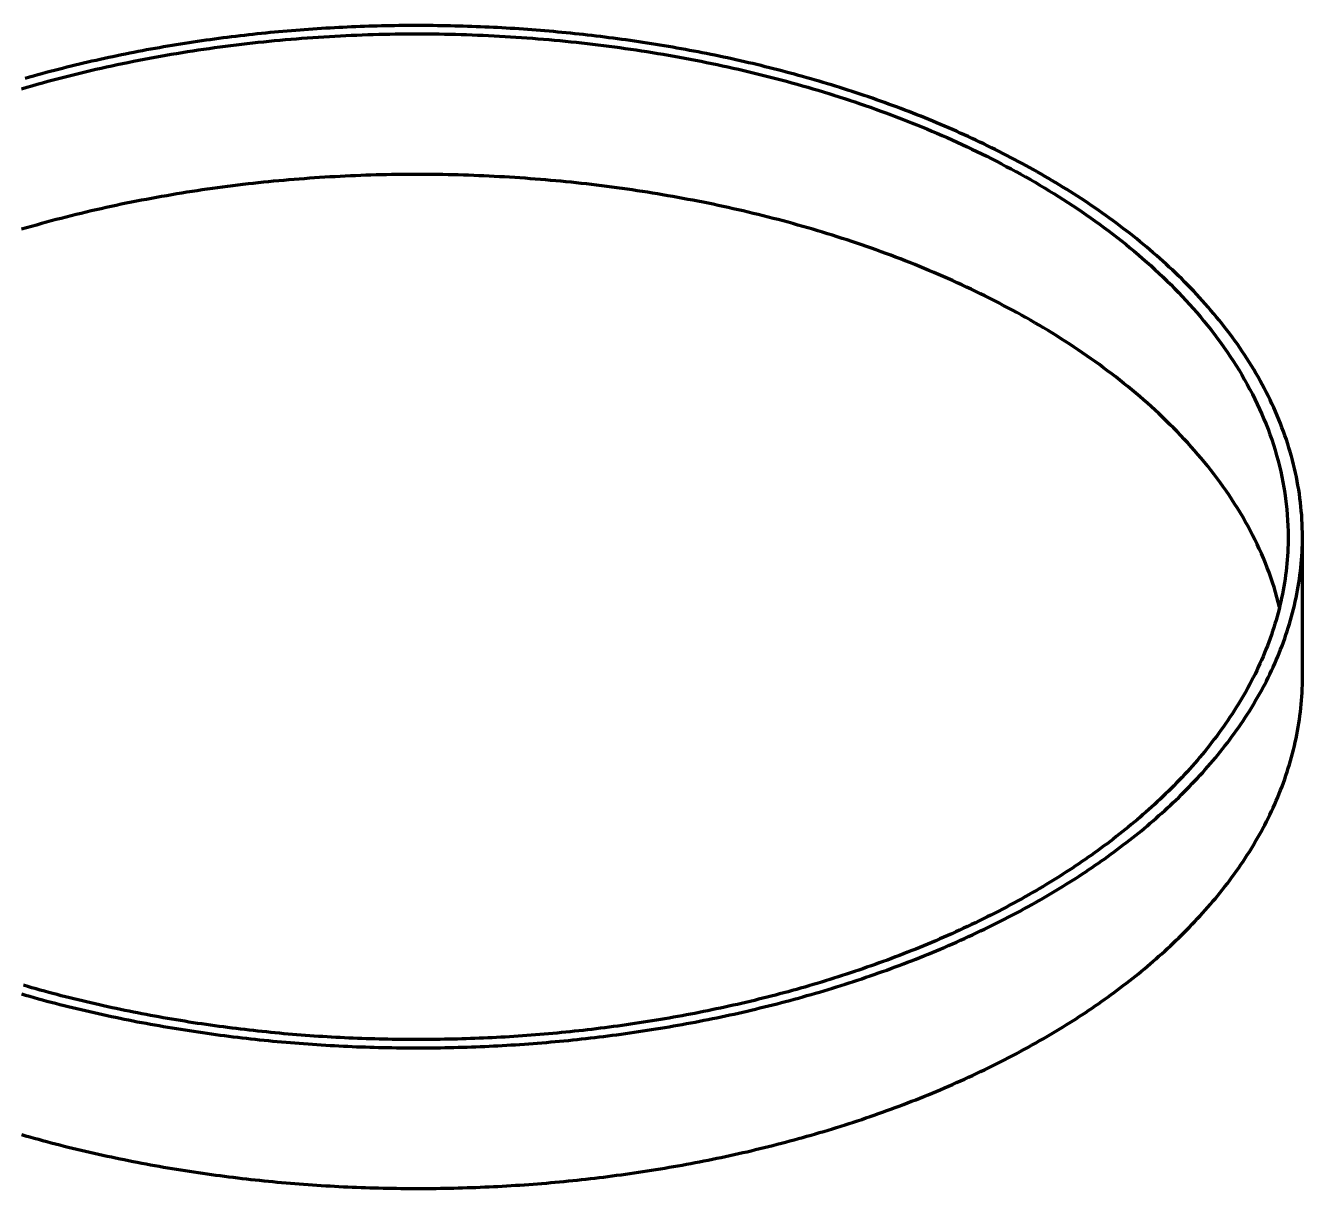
# Model space of a CAD drawing. Header units: millimetres. Extents: x 0 to 594, y 0 to 420.
# Drawn here: x 177.16 to 203.85, y 198.66 to 222.97 of the extents above; entities that cross this region are included whole.
import ezdxf

# ---------------------------------------------------------------- set-up
doc = ezdxf.new("R2010")
doc.units = ezdxf.units.MM
doc.layers.add('01-VISIBLE', color=7, linetype='CONTINUOUS', lineweight=70)

msp = doc.modelspace()

# ---------------------------------------------------------------- linework, layer by layer
at = {"layer": '01-VISIBLE'}
msp.add_line((203.855, 209.343), (203.855, 212.282), dxfattribs=at)
for points in [[(203.855, 212.282), (203.854, 212.372), (203.852, 212.462), (203.849, 212.552), (203.844, 212.641), (203.839, 212.731), (203.831, 212.821), (203.823, 212.91), (203.813, 213), (203.802, 213.089), (203.79, 213.178), (203.776, 213.267), (203.761, 213.355), (203.745, 213.444), (203.728, 213.532), (203.709, 213.62), (203.689, 213.707), (203.668, 213.795), (203.646, 213.882), (203.623, 213.969), (203.598, 214.055), (203.573, 214.141), (203.546, 214.227), (203.518, 214.313), (203.489, 214.398), (203.458, 214.482), (203.427, 214.566), (203.395, 214.65), (203.361, 214.734), (203.327, 214.817), (203.291, 214.899), (203.255, 214.981), (203.217, 215.063), (203.179, 215.144), (203.139, 215.225), (203.099, 215.305), (203.057, 215.385), (203.015, 215.464), (202.972, 215.543), (202.928, 215.622), (202.883, 215.699), (202.837, 215.777), (202.791, 215.854), (202.743, 215.93), (202.695, 216.006), (202.646, 216.081), (202.596, 216.156), (202.545, 216.23), (202.494, 216.304), (202.442, 216.377), (202.389, 216.45), (202.336, 216.522), (202.281, 216.594), (202.226, 216.665), (202.171, 216.736), (202.115, 216.806), (202.058, 216.875), (202, 216.945), (201.942, 217.013), (201.883, 217.081), (201.824, 217.149), (201.764, 217.216), (201.704, 217.282), (201.643, 217.348), (201.581, 217.414), (201.519, 217.479), (201.456, 217.543), (201.393, 217.607), (201.33, 217.671), (201.265, 217.733), (201.201, 217.796), (201.136, 217.858), (201.07, 217.919), (201.004, 217.98), (200.938, 218.041), (200.871, 218.101), (200.803, 218.16), (200.735, 218.219), (200.667, 218.278), (200.599, 218.336), (200.53, 218.393), (200.46, 218.45), (200.39, 218.507), (200.32, 218.563), (200.25, 218.619), (200.179, 218.674), (200.107, 218.729), (200.036, 218.783), (199.964, 218.837), (199.892, 218.89), (199.819, 218.943), (199.746, 218.996), (199.673, 219.048), (199.599, 219.1), (199.525, 219.151), (199.451, 219.202), (199.377, 219.252), (199.302, 219.302), (199.227, 219.351), (199.151, 219.4), (199.076, 219.449), (199, 219.497), (198.924, 219.545), (198.847, 219.592), (198.771, 219.639), (198.694, 219.685), (198.617, 219.732), (198.539, 219.777), (198.461, 219.822), (198.384, 219.867), (198.306, 219.912), (198.227, 219.956), (198.149, 220), (198.07, 220.043), (197.991, 220.086), (197.912, 220.128), (197.832, 220.171), (197.753, 220.212), (197.673, 220.254), (197.593, 220.295), (197.513, 220.335), (197.432, 220.376), (197.352, 220.415), (197.271, 220.455), (197.19, 220.494), (197.109, 220.533), (197.028, 220.571), (196.946, 220.609), (196.865, 220.647), (196.783, 220.684), (196.701, 220.721), (196.619, 220.758), (196.537, 220.794), (196.454, 220.83), (196.372, 220.866), (196.289, 220.901), (196.206, 220.936), (196.123, 220.97), (196.04, 221.004), (195.957, 221.038), (195.873, 221.072), (195.79, 221.105), (195.706, 221.138), (195.622, 221.17), (195.538, 221.202), (195.454, 221.234), (195.37, 221.266), (195.286, 221.297), (195.202, 221.328), (195.117, 221.358), (195.032, 221.388), (194.948, 221.418), (194.863, 221.448), (194.778, 221.477), (194.693, 221.506), (194.607, 221.535), (194.522, 221.563), (194.437, 221.591), (194.351, 221.618), (194.266, 221.646), (194.18, 221.673), (194.094, 221.7), (194.008, 221.726), (193.922, 221.752), (193.836, 221.778), (193.75, 221.804), (193.664, 221.829), (193.577, 221.854), (193.491, 221.878), (193.404, 221.903), (193.318, 221.927), (193.231, 221.95), (193.144, 221.974), (193.057, 221.997), (192.97, 222.02), (192.883, 222.042), (192.796, 222.065), (192.709, 222.087), (192.622, 222.108), (192.535, 222.13), (192.447, 222.151), (192.36, 222.172), (192.272, 222.192), (192.185, 222.212), (192.097, 222.232), (192.009, 222.252), (191.922, 222.272), (191.834, 222.291), (191.746, 222.309), (191.658, 222.328), (191.57, 222.346), (191.482, 222.364), (191.394, 222.382), (191.306, 222.4), (191.217, 222.417), (191.129, 222.434), (191.041, 222.45), (190.952, 222.467), (190.864, 222.483), (190.775, 222.499), (190.687, 222.514), (190.598, 222.529), (190.51, 222.544), (190.421, 222.559), (190.332, 222.574), (190.244, 222.588), (190.155, 222.602), (190.066, 222.615), (189.977, 222.629), (189.888, 222.642), (189.799, 222.655), (189.71, 222.667), (189.621, 222.68), (189.532, 222.692), (189.443, 222.704), (189.354, 222.715), (189.265, 222.726), (189.176, 222.737), (189.086, 222.748), (188.997, 222.759), (188.908, 222.769), (188.818, 222.779), (188.729, 222.789), (188.64, 222.798), (188.55, 222.807), (188.461, 222.816), (188.371, 222.825), (188.282, 222.833), (188.192, 222.842), (188.103, 222.85), (188.013, 222.857), (187.924, 222.865), (187.834, 222.872), (187.744, 222.879), (187.655, 222.885), (187.565, 222.892), (187.475, 222.898), (187.386, 222.904), (187.296, 222.909), (187.206, 222.915), (187.117, 222.92), (187.027, 222.925), (186.937, 222.929), (186.847, 222.934), (186.758, 222.938), (186.668, 222.941), (186.578, 222.945), (186.488, 222.948), (186.398, 222.951), (186.308, 222.954), (186.219, 222.957), (186.129, 222.959), (186.039, 222.961), (185.949, 222.963), (185.859, 222.965), (185.769, 222.966), (185.679, 222.967), (185.59, 222.968), (185.5, 222.968), (185.41, 222.969), (185.32, 222.969), (185.23, 222.969), (185.14, 222.968), (185.05, 222.967), (184.96, 222.967), (184.87, 222.965), (184.781, 222.964), (184.691, 222.962), (184.601, 222.96), (184.511, 222.958), (184.421, 222.956), (184.331, 222.953), (184.242, 222.95), (184.152, 222.947), (184.062, 222.943), (183.972, 222.939), (183.882, 222.935), (183.792, 222.931), (183.703, 222.927), (183.613, 222.922), (183.523, 222.917), (183.433, 222.912), (183.344, 222.906), (183.254, 222.9), (183.164, 222.894), (183.075, 222.888), (182.985, 222.882), (182.895, 222.875), (182.806, 222.868), (182.716, 222.861), (182.627, 222.853), (182.537, 222.845), (182.448, 222.837), (182.358, 222.829), (182.269, 222.82), (182.179, 222.811), (182.09, 222.802), (182, 222.793), (181.911, 222.783), (181.822, 222.773), (181.732, 222.763), (181.643, 222.753), (181.554, 222.742), (181.465, 222.731), (181.375, 222.72), (181.286, 222.709), (181.197, 222.697), (181.108, 222.685), (181.019, 222.673), (180.93, 222.66), (180.841, 222.648), (180.752, 222.635), (180.663, 222.621), (180.574, 222.608), (180.486, 222.594), (180.397, 222.58), (180.308, 222.566), (180.219, 222.551), (180.131, 222.536), (180.042, 222.521), (179.954, 222.505), (179.865, 222.49), (179.777, 222.474), (179.688, 222.458), (179.6, 222.441), (179.512, 222.424), (179.423, 222.407), (179.335, 222.39), (179.247, 222.372), (179.159, 222.354), (179.071, 222.336), (178.983, 222.318), (178.895, 222.299), (178.807, 222.28), (178.719, 222.261), (178.632, 222.241), (178.544, 222.221), (178.456, 222.201), (178.369, 222.181), (178.281, 222.16), (178.194, 222.139), (178.107, 222.118), (178.019, 222.096), (177.932, 222.074), (177.845, 222.052), (177.758, 222.03), (177.671, 222.007), (177.584, 221.984), (177.497, 221.961), (177.411, 221.937), (177.324, 221.913), (177.237, 221.889), (177.151, 221.865)], [(177.07, 221.647), (177.18, 221.68), (177.29, 221.711), (177.401, 221.742), (177.511, 221.773), (177.622, 221.803), (177.733, 221.833), (177.844, 221.862), (177.955, 221.891), (178.067, 221.919), (178.178, 221.947), (178.29, 221.974), (178.401, 222.001), (178.513, 222.028), (178.625, 222.054), (178.737, 222.079), (178.849, 222.104), (178.961, 222.128), (179.073, 222.152), (179.186, 222.176), (179.298, 222.199), (179.411, 222.222), (179.524, 222.244), (179.636, 222.266), (179.749, 222.287), (179.862, 222.308), (179.975, 222.328), (180.088, 222.348), (180.201, 222.367), (180.315, 222.387), (180.428, 222.405), (180.541, 222.423), (180.655, 222.441), (180.768, 222.458), (180.882, 222.475), (180.996, 222.491), (181.109, 222.507), (181.223, 222.523), (181.337, 222.538), (181.451, 222.552), (181.565, 222.567), (181.679, 222.58), (181.793, 222.594), (181.907, 222.607), (182.021, 222.619), (182.135, 222.631), (182.249, 222.643), (182.364, 222.654), (182.478, 222.665), (182.592, 222.675), (182.707, 222.685), (182.821, 222.694), (182.936, 222.703), (183.05, 222.712), (183.165, 222.72), (183.279, 222.728), (183.394, 222.735), (183.509, 222.742), (183.623, 222.749), (183.738, 222.755), (183.853, 222.76), (183.967, 222.765), (184.082, 222.77), (184.197, 222.775), (184.312, 222.779), (184.426, 222.782), (184.541, 222.785), (184.656, 222.788), (184.771, 222.79), (184.886, 222.792), (185, 222.794), (185.115, 222.795), (185.23, 222.795), (185.345, 222.796), (185.46, 222.795), (185.575, 222.795), (185.689, 222.794), (185.804, 222.792), (185.919, 222.79), (186.034, 222.788), (186.149, 222.785), (186.263, 222.782), (186.378, 222.779), (186.493, 222.775), (186.608, 222.77), (186.722, 222.765), (186.837, 222.76), (186.952, 222.755), (187.066, 222.749), (187.181, 222.742), (187.296, 222.735), (187.41, 222.728), (187.525, 222.72), (187.639, 222.712), (187.754, 222.703), (187.868, 222.694), (187.983, 222.685), (188.097, 222.675), (188.212, 222.665), (188.326, 222.654), (188.44, 222.643), (188.554, 222.631), (188.669, 222.619), (188.783, 222.607), (188.897, 222.594), (189.011, 222.58), (189.125, 222.567), (189.239, 222.552), (189.353, 222.538), (189.467, 222.523), (189.58, 222.507), (189.694, 222.491), (189.808, 222.475), (189.921, 222.458), (190.035, 222.441), (190.148, 222.423), (190.262, 222.405), (190.375, 222.387), (190.488, 222.367), (190.602, 222.348), (190.715, 222.328), (190.828, 222.308), (190.941, 222.287), (191.053, 222.266), (191.166, 222.244), (191.279, 222.222), (191.391, 222.199), (191.504, 222.176), (191.616, 222.152), (191.729, 222.128), (191.841, 222.104), (191.953, 222.079), (192.065, 222.054), (192.177, 222.028), (192.288, 222.001), (192.4, 221.974), (192.512, 221.947), (192.623, 221.919), (192.734, 221.891), (192.846, 221.862), (192.957, 221.833), (193.068, 221.803), (193.178, 221.773), (193.289, 221.742), (193.399, 221.711), (193.51, 221.68), (193.62, 221.647), (193.73, 221.615), (193.84, 221.581), (193.95, 221.548), (194.059, 221.514), (194.169, 221.479), (194.278, 221.444), (194.387, 221.408), (194.496, 221.372), (194.605, 221.335), (194.714, 221.297), (194.822, 221.26), (194.93, 221.221), (195.038, 221.182), (195.146, 221.143), (195.254, 221.103), (195.361, 221.062), (195.468, 221.021), (195.575, 220.98), (195.682, 220.937), (195.789, 220.895), (195.895, 220.851), (196.001, 220.807), (196.107, 220.763), (196.213, 220.718), (196.318, 220.672), (196.423, 220.626), (196.528, 220.579), (196.633, 220.532), (196.737, 220.484), (196.841, 220.436), (196.945, 220.386), (197.049, 220.337), (197.152, 220.286), (197.255, 220.235), (197.357, 220.184), (197.459, 220.131), (197.561, 220.079), (197.663, 220.025), (197.764, 219.971), (197.865, 219.916), (197.966, 219.861), (198.066, 219.805), (198.166, 219.748), (198.265, 219.691), (198.364, 219.633), (198.463, 219.574), (198.561, 219.515), (198.659, 219.454), (198.757, 219.394), (198.854, 219.332), (198.95, 219.27), (199.046, 219.207), (199.142, 219.144), (199.237, 219.079), (199.332, 219.014), (199.426, 218.949), (199.52, 218.882), (199.613, 218.815), (199.705, 218.747), (199.797, 218.678), (199.889, 218.609), (199.98, 218.539), (200.07, 218.468), (200.159, 218.396), (200.248, 218.323), (200.337, 218.25), (200.424, 218.176), (200.512, 218.101), (200.598, 218.025), (200.683, 217.949), (200.768, 217.871), (200.853, 217.793), (200.936, 217.714), (201.018, 217.634), (201.1, 217.554), (201.181, 217.472), (201.261, 217.39), (201.34, 217.307), (201.419, 217.223), (201.496, 217.138), (201.573, 217.052), (201.648, 216.966), (201.722, 216.878), (201.796, 216.79), (201.868, 216.701), (201.94, 216.611), (202.01, 216.52), (202.079, 216.428), (202.147, 216.336), (202.214, 216.242), (202.279, 216.148), (202.343, 216.053), (202.406, 215.957), (202.468, 215.86), (202.528, 215.762), (202.587, 215.664), (202.645, 215.564), (202.701, 215.464), (202.755, 215.363), (202.808, 215.261), (202.86, 215.159), (202.91, 215.055), (202.958, 214.951), (203.005, 214.846), (203.05, 214.741), (203.093, 214.634), (203.135, 214.527), (203.175, 214.419), (203.213, 214.311), (203.249, 214.202), (203.283, 214.092), (203.315, 213.982), (203.346, 213.871), (203.374, 213.76), (203.4, 213.648), (203.425, 213.536), (203.447, 213.424), (203.467, 213.311), (203.486, 213.197), (203.502, 213.084), (203.516, 212.97), (203.528, 212.855), (203.537, 212.741), (203.545, 212.626), (203.551, 212.512), (203.554, 212.397), (203.555, 212.282)], [(203.376, 210.812), (203.35, 210.916), (203.322, 211.02), (203.292, 211.123), (203.26, 211.226), (203.227, 211.328), (203.192, 211.43), (203.156, 211.531), (203.118, 211.631), (203.079, 211.731), (203.038, 211.831), (202.995, 211.929), (202.951, 212.027), (202.906, 212.125), (202.859, 212.221), (202.811, 212.317), (202.761, 212.413), (202.71, 212.507), (202.658, 212.601), (202.605, 212.694), (202.55, 212.787), (202.494, 212.878), (202.437, 212.969), (202.379, 213.06), (202.319, 213.149), (202.259, 213.238), (202.197, 213.326), (202.135, 213.413), (202.071, 213.5), (202.006, 213.585), (201.941, 213.67), (201.874, 213.754), (201.806, 213.838), (201.738, 213.921), (201.668, 214.003), (201.598, 214.084), (201.527, 214.164), (201.455, 214.244), (201.382, 214.323), (201.309, 214.401), (201.234, 214.479), (201.159, 214.555), (201.083, 214.631), (201.006, 214.707), (200.929, 214.781), (200.851, 214.855), (200.772, 214.928), (200.693, 215.001), (200.613, 215.072), (200.533, 215.143), (200.451, 215.214), (200.369, 215.283), (200.287, 215.352), (200.204, 215.42), (200.121, 215.488), (200.036, 215.555), (199.952, 215.621), (199.867, 215.686), (199.781, 215.751), (199.695, 215.815), (199.608, 215.879), (199.521, 215.942), (199.434, 216.004), (199.346, 216.065), (199.257, 216.126), (199.168, 216.187), (199.079, 216.246), (198.989, 216.305), (198.899, 216.364), (198.809, 216.422), (198.718, 216.479), (198.626, 216.535), (198.535, 216.591), (198.443, 216.647), (198.35, 216.702), (198.258, 216.756), (198.165, 216.809), (198.071, 216.863), (197.978, 216.915), (197.883, 216.967), (197.789, 217.018), (197.694, 217.069), (197.6, 217.119), (197.504, 217.169), (197.409, 217.218), (197.313, 217.267), (197.217, 217.315), (197.121, 217.362), (197.024, 217.409), (196.927, 217.456), (196.83, 217.501), (196.733, 217.547), (196.635, 217.592), (196.537, 217.636), (196.439, 217.68), (196.341, 217.723), (196.242, 217.766), (196.144, 217.808), (196.045, 217.85), (195.945, 217.891), (195.846, 217.932), (195.747, 217.972), (195.647, 218.012), (195.547, 218.051), (195.447, 218.09), (195.346, 218.129), (195.246, 218.166), (195.145, 218.204), (195.044, 218.241), (194.943, 218.277), (194.842, 218.313), (194.741, 218.349), (194.639, 218.384), (194.537, 218.418), (194.436, 218.452), (194.334, 218.486), (194.231, 218.519), (194.129, 218.552), (194.027, 218.584), (193.924, 218.616), (193.821, 218.648), (193.719, 218.679), (193.616, 218.709), (193.513, 218.739), (193.409, 218.769), (193.306, 218.798), (193.202, 218.827), (193.099, 218.855), (192.995, 218.883), (192.891, 218.911), (192.787, 218.938), (192.683, 218.965), (192.579, 218.991), (192.475, 219.017), (192.371, 219.042), (192.266, 219.067), (192.162, 219.092), (192.057, 219.116), (191.952, 219.14), (191.847, 219.163), (191.742, 219.186), (191.637, 219.209), (191.532, 219.231), (191.427, 219.252), (191.322, 219.274), (191.216, 219.295), (191.111, 219.315), (191.005, 219.335), (190.9, 219.355), (190.794, 219.374), (190.689, 219.393), (190.583, 219.412), (190.477, 219.43), (190.371, 219.448), (190.265, 219.465), (190.159, 219.482), (190.053, 219.499), (189.947, 219.515), (189.84, 219.531), (189.734, 219.546), (189.628, 219.561), (189.521, 219.576), (189.415, 219.59), (189.308, 219.604), (189.202, 219.618), (189.095, 219.631), (188.989, 219.644), (188.882, 219.656), (188.775, 219.668), (188.668, 219.68), (188.561, 219.691), (188.455, 219.702), (188.348, 219.712), (188.241, 219.722), (188.134, 219.732), (188.027, 219.742), (187.92, 219.751), (187.813, 219.759), (187.706, 219.767), (187.599, 219.775), (187.491, 219.783), (187.384, 219.79), (187.277, 219.797), (187.17, 219.803), (187.063, 219.809), (186.955, 219.815), (186.848, 219.82), (186.741, 219.825), (186.633, 219.83), (186.526, 219.834), (186.419, 219.838), (186.311, 219.841), (186.204, 219.845), (186.097, 219.847), (185.989, 219.85), (185.882, 219.852), (185.774, 219.853), (185.667, 219.855), (185.56, 219.855), (185.452, 219.856), (185.345, 219.856), (185.237, 219.856), (185.13, 219.855), (185.023, 219.855), (184.915, 219.853), (184.808, 219.852), (184.7, 219.85), (184.593, 219.847), (184.486, 219.845), (184.378, 219.841), (184.271, 219.838), (184.164, 219.834), (184.056, 219.83), (183.949, 219.825), (183.842, 219.82), (183.734, 219.815), (183.627, 219.809), (183.52, 219.803), (183.413, 219.797), (183.305, 219.79), (183.198, 219.783), (183.091, 219.775), (182.984, 219.767), (182.877, 219.759), (182.77, 219.751), (182.663, 219.742), (182.556, 219.732), (182.449, 219.722), (182.342, 219.712), (182.235, 219.702), (182.128, 219.691), (182.021, 219.68), (181.915, 219.668), (181.808, 219.656), (181.701, 219.644), (181.595, 219.631), (181.488, 219.618), (181.381, 219.604), (181.275, 219.59), (181.168, 219.576), (181.062, 219.561), (180.956, 219.546), (180.849, 219.531), (180.743, 219.515), (180.637, 219.499), (180.531, 219.482), (180.425, 219.465), (180.319, 219.448), (180.213, 219.43), (180.107, 219.412), (180.001, 219.393), (179.895, 219.374), (179.79, 219.355), (179.684, 219.335), (179.579, 219.315), (179.473, 219.295), (179.368, 219.274), (179.263, 219.252), (179.157, 219.231), (179.052, 219.209), (178.947, 219.186), (178.842, 219.163), (178.738, 219.14), (178.633, 219.116), (178.528, 219.092), (178.424, 219.067), (178.319, 219.042), (178.215, 219.017), (178.111, 218.991), (178.006, 218.965), (177.902, 218.938), (177.798, 218.911), (177.695, 218.883), (177.591, 218.855), (177.487, 218.827), (177.384, 218.798), (177.28, 218.769), (177.177, 218.739), (177.074, 218.709)], [(203.555, 212.282), (203.554, 212.202), (203.553, 212.121), (203.55, 212.041), (203.546, 211.96), (203.542, 211.88), (203.536, 211.799), (203.529, 211.719), (203.521, 211.639), (203.512, 211.559), (203.502, 211.479), (203.491, 211.399), (203.478, 211.32), (203.465, 211.24), (203.451, 211.161), (203.436, 211.082), (203.42, 211.003), (203.402, 210.925), (203.384, 210.846), (203.365, 210.768), (203.345, 210.69), (203.324, 210.612), (203.302, 210.535), (203.279, 210.458), (203.255, 210.381), (203.23, 210.304), (203.204, 210.228), (203.177, 210.152), (203.15, 210.076), (203.121, 210.001), (203.092, 209.926), (203.062, 209.851), (203.03, 209.777), (202.999, 209.703), (202.966, 209.63), (202.932, 209.556), (202.898, 209.484), (202.863, 209.411), (202.827, 209.339), (202.79, 209.267), (202.753, 209.196), (202.715, 209.125), (202.676, 209.055), (202.636, 208.985), (202.596, 208.915), (202.555, 208.846), (202.513, 208.777), (202.471, 208.708), (202.428, 208.64), (202.384, 208.573), (202.339, 208.506), (202.294, 208.439), (202.249, 208.372), (202.203, 208.306), (202.156, 208.241), (202.108, 208.176), (202.061, 208.111), (202.012, 208.047), (201.963, 207.983), (201.913, 207.92), (201.863, 207.857), (201.812, 207.794), (201.761, 207.732), (201.709, 207.67), (201.657, 207.609), (201.604, 207.548), (201.551, 207.488), (201.498, 207.428), (201.443, 207.368), (201.389, 207.309), (201.334, 207.25), (201.278, 207.192), (201.222, 207.134), (201.166, 207.076), (201.109, 207.019), (201.052, 206.963), (200.994, 206.906), (200.936, 206.85), (200.878, 206.795), (200.819, 206.74), (200.76, 206.685), (200.701, 206.631), (200.641, 206.577), (200.581, 206.524), (200.52, 206.471), (200.459, 206.418), (200.398, 206.366), (200.336, 206.314), (200.274, 206.262), (200.212, 206.211), (200.15, 206.16), (200.087, 206.11), (200.024, 206.06), (199.96, 206.011), (199.897, 205.961), (199.833, 205.913), (199.768, 205.864), (199.704, 205.816), (199.639, 205.768), (199.574, 205.721), (199.508, 205.674), (199.443, 205.627), (199.377, 205.581), (199.311, 205.535), (199.244, 205.49), (199.178, 205.444), (199.111, 205.4), (199.044, 205.355), (198.976, 205.311), (198.909, 205.267), (198.841, 205.224), (198.773, 205.181), (198.705, 205.138), (198.636, 205.095), (198.568, 205.053), (198.499, 205.012), (198.43, 204.97), (198.36, 204.929), (198.291, 204.888), (198.221, 204.848)], [(198.433, 204.725), (198.503, 204.766), (198.572, 204.807), (198.642, 204.848), (198.711, 204.889), (198.78, 204.931), (198.848, 204.973), (198.917, 205.015), (198.985, 205.058), (199.053, 205.101), (199.121, 205.144), (199.188, 205.188), (199.256, 205.232), (199.323, 205.276), (199.39, 205.321), (199.456, 205.366), (199.523, 205.412), (199.589, 205.457), (199.655, 205.504), (199.721, 205.55), (199.786, 205.597), (199.851, 205.644), (199.916, 205.692), (199.981, 205.74), (200.045, 205.788), (200.109, 205.837), (200.173, 205.886), (200.237, 205.935), (200.3, 205.985), (200.363, 206.035), (200.426, 206.086), (200.488, 206.136), (200.55, 206.188), (200.612, 206.239), (200.673, 206.291), (200.734, 206.344), (200.795, 206.397), (200.855, 206.45), (200.915, 206.504), (200.975, 206.557), (201.035, 206.612), (201.094, 206.667), (201.152, 206.722), (201.21, 206.777), (201.268, 206.833), (201.326, 206.89), (201.383, 206.946), (201.439, 207.004), (201.496, 207.061), (201.552, 207.119), (201.607, 207.178), (201.662, 207.236), (201.716, 207.296), (201.77, 207.355), (201.824, 207.415), (201.877, 207.476), (201.93, 207.537), (201.982, 207.598), (202.034, 207.66), (202.085, 207.722), (202.136, 207.784), (202.186, 207.847), (202.235, 207.911), (202.285, 207.974), (202.333, 208.039), (202.381, 208.103), (202.428, 208.168), (202.475, 208.234), (202.522, 208.3), (202.567, 208.366), (202.612, 208.433), (202.657, 208.5), (202.701, 208.567), (202.744, 208.635), (202.786, 208.704), (202.828, 208.772), (202.869, 208.841), (202.91, 208.911), (202.95, 208.981), (202.989, 209.051), (203.027, 209.122), (203.065, 209.193), (203.102, 209.265), (203.138, 209.337), (203.173, 209.409), (203.208, 209.482), (203.242, 209.555), (203.275, 209.628), (203.307, 209.702), (203.339, 209.776), (203.369, 209.85), (203.399, 209.925), (203.428, 210), (203.456, 210.076), (203.483, 210.151), (203.51, 210.227), (203.535, 210.304), (203.559, 210.38), (203.583, 210.457), (203.606, 210.535), (203.627, 210.612), (203.648, 210.69), (203.668, 210.768), (203.687, 210.846), (203.705, 210.925), (203.722, 211.003), (203.738, 211.082), (203.753, 211.161), (203.767, 211.241), (203.78, 211.32), (203.792, 211.4), (203.803, 211.479), (203.812, 211.559), (203.821, 211.639), (203.829, 211.719), (203.836, 211.8), (203.842, 211.88), (203.846, 211.96), (203.85, 212.041), (203.853, 212.121), (203.854, 212.202), (203.855, 212.282)], [(198.433, 201.786), (198.503, 201.826), (198.572, 201.867), (198.642, 201.908), (198.711, 201.95), (198.78, 201.991), (198.848, 202.033), (198.917, 202.076), (198.985, 202.118), (199.053, 202.161), (199.121, 202.205), (199.188, 202.249), (199.256, 202.293), (199.323, 202.337), (199.39, 202.382), (199.456, 202.427), (199.523, 202.472), (199.589, 202.518), (199.655, 202.564), (199.721, 202.611), (199.786, 202.658), (199.851, 202.705), (199.916, 202.752), (199.981, 202.8), (200.045, 202.849), (200.109, 202.897), (200.173, 202.946), (200.237, 202.996), (200.3, 203.046), (200.363, 203.096), (200.426, 203.146), (200.488, 203.197), (200.55, 203.248), (200.612, 203.3), (200.673, 203.352), (200.734, 203.405), (200.795, 203.457), (200.855, 203.511), (200.915, 203.564), (200.975, 203.618), (201.035, 203.672), (201.094, 203.727), (201.152, 203.782), (201.21, 203.838), (201.268, 203.894), (201.326, 203.95), (201.383, 204.007), (201.439, 204.064), (201.496, 204.122), (201.552, 204.18), (201.607, 204.238), (201.662, 204.297), (201.716, 204.356), (201.77, 204.416), (201.824, 204.476), (201.877, 204.536), (201.93, 204.597), (201.982, 204.659), (202.034, 204.72), (202.085, 204.782), (202.136, 204.845), (202.186, 204.908), (202.235, 204.971), (202.285, 205.035), (202.333, 205.099), (202.381, 205.164), (202.428, 205.229), (202.475, 205.294), (202.522, 205.36), (202.567, 205.427), (202.612, 205.493), (202.657, 205.56), (202.701, 205.628), (202.744, 205.696), (202.786, 205.764), (202.828, 205.833), (202.869, 205.902), (202.91, 205.972), (202.95, 206.042), (202.989, 206.112), (203.027, 206.183), (203.065, 206.254), (203.102, 206.325), (203.138, 206.397), (203.173, 206.47), (203.208, 206.542), (203.242, 206.615), (203.275, 206.689), (203.307, 206.762), (203.339, 206.836), (203.369, 206.911), (203.399, 206.986), (203.428, 207.061), (203.456, 207.136), (203.483, 207.212), (203.51, 207.288), (203.535, 207.364), (203.559, 207.441), (203.583, 207.518), (203.606, 207.595), (203.627, 207.673), (203.648, 207.751), (203.668, 207.829), (203.687, 207.907), (203.705, 207.985), (203.722, 208.064), (203.738, 208.143), (203.753, 208.222), (203.767, 208.301), (203.78, 208.381), (203.792, 208.46), (203.803, 208.54), (203.812, 208.62), (203.821, 208.7), (203.829, 208.78), (203.836, 208.86), (203.842, 208.94), (203.846, 209.021), (203.85, 209.101), (203.853, 209.182), (203.854, 209.262), (203.855, 209.343)], [(198.221, 204.848), (198.142, 204.803), (198.063, 204.758), (197.984, 204.713), (197.905, 204.669), (197.825, 204.626), (197.745, 204.583), (197.665, 204.54), (197.584, 204.497), (197.504, 204.455), (197.423, 204.414), (197.342, 204.373), (197.261, 204.332), (197.179, 204.291), (197.098, 204.251), (197.016, 204.212), (196.934, 204.173), (196.852, 204.134), (196.77, 204.095), (196.687, 204.057), (196.604, 204.019), (196.522, 203.982), (196.439, 203.945), (196.355, 203.908), (196.272, 203.872), (196.189, 203.836), (196.105, 203.8), (196.021, 203.765), (195.937, 203.73), (195.853, 203.696), (195.769, 203.662), (195.685, 203.628), (195.6, 203.594), (195.516, 203.561), (195.431, 203.528), (195.346, 203.496), (195.261, 203.464), (195.176, 203.432), (195.09, 203.401), (195.005, 203.37), (194.92, 203.339), (194.834, 203.309), (194.748, 203.279), (194.662, 203.249), (194.576, 203.22), (194.49, 203.191), (194.404, 203.162), (194.318, 203.133), (194.231, 203.105), (194.145, 203.078), (194.058, 203.05), (193.971, 203.023), (193.884, 202.996), (193.797, 202.97), (193.71, 202.944), (193.623, 202.918), (193.536, 202.892), (193.449, 202.867), (193.361, 202.842), (193.274, 202.817), (193.186, 202.793), (193.099, 202.769), (193.011, 202.746), (192.923, 202.722), (192.835, 202.699), (192.747, 202.676), (192.659, 202.654), (192.571, 202.632), (192.483, 202.61), (192.395, 202.588), (192.306, 202.567), (192.218, 202.546), (192.129, 202.525), (192.041, 202.505), (191.952, 202.485), (191.863, 202.465), (191.775, 202.446), (191.686, 202.427), (191.597, 202.408), (191.508, 202.389), (191.419, 202.371), (191.33, 202.353), (191.241, 202.335), (191.152, 202.317), (191.062, 202.3), (190.973, 202.283), (190.884, 202.267), (190.794, 202.25), (190.705, 202.234), (190.615, 202.219), (190.526, 202.203), (190.436, 202.188), (190.347, 202.173), (190.257, 202.158), (190.167, 202.144), (190.077, 202.13), (189.988, 202.116), (189.898, 202.102), (189.808, 202.089), (189.718, 202.076), (189.628, 202.063), (189.538, 202.051), (189.448, 202.039), (189.358, 202.027), (189.268, 202.015), (189.177, 202.004), (189.087, 201.993), (188.997, 201.982), (188.907, 201.972), (188.816, 201.961), (188.726, 201.951), (188.636, 201.942), (188.545, 201.932), (188.455, 201.923), (188.365, 201.914), (188.274, 201.905), (188.184, 201.897), (188.093, 201.889), (188.003, 201.881), (187.912, 201.874), (187.821, 201.866), (187.731, 201.859), (187.64, 201.852), (187.55, 201.846), (187.459, 201.84), (187.368, 201.834), (187.278, 201.828), (187.187, 201.822), (187.096, 201.817), (187.005, 201.812), (186.915, 201.808), (186.824, 201.803), (186.733, 201.799), (186.642, 201.795), (186.551, 201.792), (186.461, 201.788), (186.37, 201.785), (186.279, 201.782), (186.188, 201.78), (186.097, 201.777), (186.006, 201.775), (185.916, 201.774), (185.825, 201.772), (185.734, 201.771), (185.643, 201.77), (185.552, 201.769), (185.461, 201.769), (185.37, 201.769), (185.279, 201.769), (185.189, 201.769), (185.098, 201.769), (185.007, 201.77), (184.916, 201.771), (184.825, 201.773), (184.734, 201.774), (184.643, 201.776), (184.553, 201.778), (184.462, 201.781), (184.371, 201.784), (184.28, 201.787), (184.189, 201.79), (184.098, 201.793), (184.008, 201.797), (183.917, 201.801), (183.826, 201.805), (183.735, 201.81), (183.645, 201.814), (183.554, 201.819), (183.463, 201.825), (183.372, 201.83), (183.282, 201.836), (183.191, 201.842), (183.1, 201.849), (183.01, 201.855), (182.919, 201.862), (182.828, 201.869), (182.738, 201.877), (182.647, 201.885), (182.557, 201.892), (182.466, 201.901), (182.376, 201.909), (182.285, 201.918), (182.195, 201.927), (182.105, 201.936), (182.014, 201.946), (181.924, 201.956), (181.834, 201.966), (181.743, 201.976), (181.653, 201.987), (181.563, 201.998), (181.473, 202.009), (181.382, 202.02), (181.292, 202.032), (181.202, 202.044), (181.112, 202.056), (181.022, 202.069), (180.932, 202.082), (180.842, 202.095), (180.752, 202.108), (180.663, 202.122), (180.573, 202.136), (180.483, 202.15), (180.393, 202.165), (180.304, 202.179), (180.214, 202.194), (180.124, 202.21), (180.035, 202.225), (179.945, 202.241), (179.856, 202.257), (179.767, 202.274), (179.677, 202.291), (179.588, 202.308), (179.499, 202.325), (179.41, 202.343), (179.321, 202.36), (179.232, 202.379), (179.143, 202.397), (179.054, 202.416), (178.965, 202.435), (178.876, 202.454), (178.787, 202.474), (178.699, 202.494), (178.61, 202.514), (178.521, 202.534), (178.433, 202.555), (178.345, 202.576), (178.256, 202.598), (178.168, 202.619), (178.08, 202.641), (177.992, 202.664), (177.904, 202.686), (177.816, 202.709), (177.728, 202.732), (177.64, 202.756), (177.552, 202.78), (177.465, 202.804), (177.377, 202.828), (177.29, 202.853), (177.203, 202.878), (177.115, 202.903)], [(177.068, 202.723), (177.157, 202.698), (177.246, 202.673), (177.335, 202.648), (177.424, 202.623), (177.513, 202.599), (177.602, 202.575), (177.692, 202.552), (177.781, 202.528), (177.871, 202.505), (177.96, 202.483), (178.05, 202.46), (178.14, 202.438), (178.229, 202.416), (178.319, 202.395), (178.409, 202.374), (178.499, 202.353), (178.589, 202.333), (178.679, 202.312), (178.769, 202.292), (178.86, 202.273), (178.95, 202.253), (179.04, 202.234), (179.131, 202.216), (179.221, 202.197), (179.312, 202.179), (179.403, 202.161), (179.493, 202.143), (179.584, 202.126), (179.675, 202.109), (179.766, 202.092), (179.857, 202.076), (179.947, 202.06), (180.038, 202.044), (180.13, 202.028), (180.221, 202.013), (180.312, 201.998), (180.403, 201.983), (180.494, 201.969), (180.585, 201.955), (180.677, 201.941), (180.768, 201.927), (180.86, 201.914), (180.951, 201.901), (181.043, 201.888), (181.134, 201.876), (181.226, 201.863), (181.317, 201.851), (181.409, 201.84), (181.5, 201.828), (181.592, 201.817), (181.684, 201.806), (181.776, 201.796), (181.868, 201.786), (181.959, 201.776), (182.051, 201.766), (182.143, 201.756), (182.235, 201.747), (182.327, 201.738), (182.419, 201.73), (182.511, 201.721), (182.603, 201.713), (182.695, 201.705), (182.787, 201.698), (182.879, 201.691), (182.971, 201.684), (183.063, 201.677), (183.155, 201.67), (183.248, 201.664), (183.34, 201.658), (183.432, 201.653), (183.524, 201.647), (183.616, 201.642), (183.709, 201.637), (183.801, 201.633), (183.893, 201.628), (183.986, 201.624), (184.078, 201.62), (184.17, 201.617), (184.262, 201.614), (184.355, 201.611), (184.447, 201.608), (184.539, 201.605), (184.632, 201.603), (184.724, 201.601), (184.817, 201.6), (184.909, 201.598), (185.001, 201.597), (185.094, 201.596), (185.186, 201.596), (185.278, 201.595), (185.371, 201.595), (185.463, 201.596), (185.555, 201.596), (185.648, 201.597), (185.74, 201.598), (185.833, 201.599), (185.925, 201.601), (186.017, 201.602), (186.11, 201.604), (186.202, 201.607), (186.294, 201.609), (186.387, 201.612), (186.479, 201.615), (186.571, 201.619), (186.664, 201.622), (186.756, 201.626), (186.848, 201.631), (186.94, 201.635), (187.033, 201.64), (187.125, 201.645), (187.217, 201.65), (187.309, 201.656), (187.402, 201.661), (187.494, 201.668), (187.586, 201.674), (187.678, 201.681), (187.77, 201.687), (187.862, 201.695), (187.954, 201.702), (188.046, 201.71), (188.138, 201.718), (188.23, 201.726), (188.322, 201.734), (188.414, 201.743), (188.506, 201.752), (188.598, 201.762), (188.69, 201.771), (188.782, 201.781), (188.874, 201.791), (188.965, 201.802), (189.057, 201.812), (189.149, 201.823), (189.241, 201.835), (189.332, 201.846), (189.424, 201.858), (189.515, 201.87), (189.607, 201.882), (189.698, 201.895), (189.79, 201.908), (189.881, 201.921), (189.973, 201.935), (190.064, 201.948), (190.155, 201.963), (190.247, 201.977), (190.338, 201.991), (190.429, 202.006), (190.52, 202.022), (190.611, 202.037), (190.702, 202.053), (190.793, 202.069), (190.884, 202.085), (190.975, 202.102), (191.066, 202.119), (191.157, 202.136), (191.247, 202.153), (191.338, 202.171), (191.429, 202.189), (191.519, 202.207), (191.61, 202.226), (191.7, 202.245), (191.79, 202.264), (191.881, 202.284), (191.971, 202.303), (192.061, 202.324), (192.151, 202.344), (192.241, 202.365), (192.331, 202.386), (192.421, 202.407), (192.511, 202.429), (192.6, 202.451), (192.69, 202.473), (192.78, 202.495), (192.869, 202.518), (192.959, 202.541), (193.048, 202.565), (193.137, 202.588), (193.226, 202.613), (193.316, 202.637), (193.405, 202.662), (193.493, 202.687), (193.582, 202.712), (193.671, 202.738), (193.76, 202.763), (193.848, 202.79), (193.937, 202.816), (194.025, 202.843), (194.113, 202.87), (194.202, 202.898), (194.29, 202.926), (194.378, 202.954), (194.465, 202.983), (194.553, 203.012), (194.641, 203.041), (194.728, 203.07), (194.816, 203.1), (194.903, 203.13), (194.99, 203.161), (195.077, 203.192), (195.164, 203.223), (195.251, 203.255), (195.338, 203.286), (195.424, 203.319), (195.511, 203.351), (195.597, 203.384), (195.683, 203.418), (195.769, 203.451), (195.855, 203.485), (195.941, 203.52), (196.026, 203.554), (196.112, 203.589), (196.197, 203.625), (196.282, 203.661), (196.367, 203.697), (196.452, 203.733), (196.537, 203.77), (196.621, 203.807), (196.706, 203.845), (196.79, 203.883), (196.874, 203.921), (196.958, 203.96), (197.041, 203.999), (197.125, 204.039), (197.208, 204.079), (197.291, 204.119), (197.374, 204.16), (197.457, 204.201), (197.54, 204.242), (197.622, 204.284), (197.704, 204.327), (197.786, 204.369), (197.868, 204.412), (197.949, 204.456), (198.03, 204.5), (198.111, 204.544), (198.192, 204.589), (198.273, 204.634), (198.353, 204.679), (198.433, 204.725)], [(177.068, 199.784), (177.157, 199.758), (177.246, 199.733), (177.335, 199.708), (177.424, 199.684), (177.513, 199.66), (177.602, 199.636), (177.692, 199.612), (177.781, 199.589), (177.871, 199.566), (177.96, 199.543), (178.05, 199.521), (178.14, 199.499), (178.229, 199.477), (178.319, 199.456), (178.409, 199.435), (178.499, 199.414), (178.589, 199.393), (178.679, 199.373), (178.769, 199.353), (178.86, 199.333), (178.95, 199.314), (179.04, 199.295), (179.131, 199.276), (179.221, 199.258), (179.312, 199.239), (179.403, 199.222), (179.493, 199.204), (179.584, 199.187), (179.675, 199.17), (179.766, 199.153), (179.857, 199.136), (179.947, 199.12), (180.038, 199.104), (180.13, 199.089), (180.221, 199.074), (180.312, 199.059), (180.403, 199.044), (180.494, 199.029), (180.585, 199.015), (180.677, 199.001), (180.768, 198.988), (180.86, 198.974), (180.951, 198.961), (181.043, 198.949), (181.134, 198.936), (181.226, 198.924), (181.317, 198.912), (181.409, 198.9), (181.5, 198.889), (181.592, 198.878), (181.684, 198.867), (181.776, 198.856), (181.868, 198.846), (181.959, 198.836), (182.051, 198.826), (182.143, 198.817), (182.235, 198.808), (182.327, 198.799), (182.419, 198.79), (182.511, 198.782), (182.603, 198.774), (182.695, 198.766), (182.787, 198.758), (182.879, 198.751), (182.971, 198.744), (183.063, 198.737), (183.155, 198.731), (183.248, 198.725), (183.34, 198.719), (183.432, 198.713), (183.524, 198.708), (183.616, 198.703), (183.709, 198.698), (183.801, 198.693), (183.893, 198.689), (183.986, 198.685), (184.078, 198.681), (184.17, 198.677), (184.262, 198.674), (184.355, 198.671), (184.447, 198.668), (184.539, 198.666), (184.632, 198.664), (184.724, 198.662), (184.817, 198.66), (184.909, 198.659), (185.001, 198.658), (185.094, 198.657), (185.186, 198.656), (185.278, 198.656), (185.371, 198.656), (185.463, 198.656), (185.555, 198.657), (185.648, 198.657), (185.74, 198.658), (185.833, 198.66), (185.925, 198.661), (186.017, 198.663), (186.11, 198.665), (186.202, 198.667), (186.294, 198.67), (186.387, 198.673), (186.479, 198.676), (186.571, 198.679), (186.664, 198.683), (186.756, 198.687), (186.848, 198.691), (186.94, 198.696), (187.033, 198.7), (187.125, 198.705), (187.217, 198.711), (187.309, 198.716), (187.402, 198.722), (187.494, 198.728), (187.586, 198.735), (187.678, 198.741), (187.77, 198.748), (187.862, 198.755), (187.954, 198.763), (188.046, 198.77), (188.138, 198.778), (188.23, 198.787), (188.322, 198.795), (188.414, 198.804), (188.506, 198.813), (188.598, 198.822), (188.69, 198.832), (188.782, 198.842), (188.874, 198.852), (188.965, 198.862), (189.057, 198.873), (189.149, 198.884), (189.241, 198.895), (189.332, 198.907), (189.424, 198.919), (189.515, 198.931), (189.607, 198.943), (189.698, 198.956), (189.79, 198.969), (189.881, 198.982), (189.973, 198.995), (190.064, 199.009), (190.155, 199.023), (190.247, 199.037), (190.338, 199.052), (190.429, 199.067), (190.52, 199.082), (190.611, 199.098), (190.702, 199.113), (190.793, 199.129), (190.884, 199.146), (190.975, 199.162), (191.066, 199.179), (191.157, 199.196), (191.247, 199.214), (191.338, 199.232), (191.429, 199.25), (191.519, 199.268), (191.61, 199.287), (191.7, 199.306), (191.79, 199.325), (191.881, 199.344), (191.971, 199.364), (192.061, 199.384), (192.151, 199.405), (192.241, 199.425), (192.331, 199.446), (192.421, 199.468), (192.511, 199.489), (192.6, 199.511), (192.69, 199.533), (192.78, 199.556), (192.869, 199.579), (192.959, 199.602), (193.048, 199.625), (193.137, 199.649), (193.226, 199.673), (193.316, 199.697), (193.405, 199.722), (193.493, 199.747), (193.582, 199.773), (193.671, 199.798), (193.76, 199.824), (193.848, 199.85), (193.937, 199.877), (194.025, 199.904), (194.113, 199.931), (194.202, 199.959), (194.29, 199.987), (194.378, 200.015), (194.465, 200.043), (194.553, 200.072), (194.641, 200.101), (194.728, 200.131), (194.816, 200.161), (194.903, 200.191), (194.99, 200.222), (195.077, 200.252), (195.164, 200.284), (195.251, 200.315), (195.338, 200.347), (195.424, 200.379), (195.511, 200.412), (195.597, 200.445), (195.683, 200.478), (195.769, 200.512), (195.855, 200.546), (195.941, 200.58), (196.026, 200.615), (196.112, 200.65), (196.197, 200.685), (196.282, 200.721), (196.367, 200.757), (196.452, 200.794), (196.537, 200.831), (196.621, 200.868), (196.706, 200.906), (196.79, 200.944), (196.874, 200.982), (196.958, 201.021), (197.041, 201.06), (197.125, 201.1), (197.208, 201.139), (197.291, 201.18), (197.374, 201.22), (197.457, 201.262), (197.54, 201.303), (197.622, 201.345), (197.704, 201.387), (197.786, 201.43), (197.868, 201.473), (197.949, 201.516), (198.03, 201.56), (198.111, 201.605), (198.192, 201.649), (198.273, 201.694), (198.353, 201.74), (198.433, 201.786)]]:
    msp.add_lwpolyline(points, dxfattribs=at)

doc.saveas('drawing.dxf')
